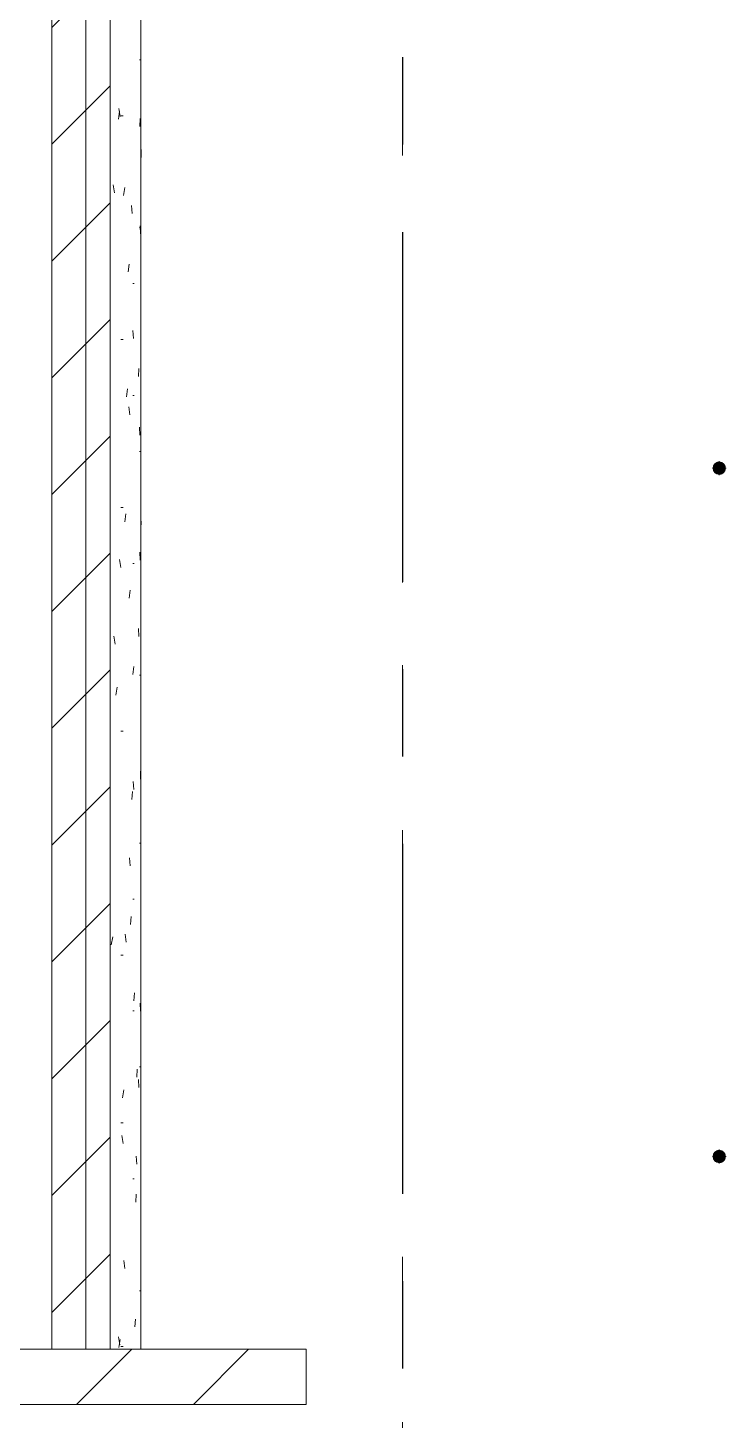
# Model space of a CAD drawing. Header units: millimetres. Extents: x -4000 to 187956, y -58990 to 162485.
# Drawn here: x 59140 to 61675, y 25743 to 30799 of the extents above; entities that cross this region are included whole.
import ezdxf

# ---------------------------------------------------------------- set-up
doc = ezdxf.new("R2010")
doc.units = ezdxf.units.MM
for name, pattern in [('Dash 1_16_', [317.5, 158.75, -158.75]), ('Grid Line', [2222.5, 1270, -317.5, 317.5, -317.5]), ('Grid Line 12_5mm', [2150, 1250, -300, 300, -300])]:
    doc.linetypes.add(name, pattern=pattern)
for name, color, linetype, lineweight in [('A-WALL', 113, 'Continuous', 13), ('A-WALL-PATT', 111, 'Continuous', 13), ('F-SPRN', 3, 'Continuous', 9), ('P-PIPE', 3, 'Continuous', 9), ('P-PIPE-CNTR', 3, 'Continuous', 9), ('S-GRID', 1, 'Continuous', 30)]:
    doc.layers.add(name, color=color, linetype=linetype, lineweight=lineweight)
pattern_1 = [(45, (0, 0), (-212.132, 212.132), [])]

# ---------------------------------------------------------------- blocks, each defined once
blk = doc.blocks.new('FP_929-FFS - TANG 1')
at = {"layer": 'A-WALL', "color": 50, "lineweight": 15}
blk.add_line((59549.9, 26000), (59549.9, 35250), dxfattribs=at)
at = {"layer": 'A-WALL-PATT', "color": 8, "lineweight": 9}
for p, q in [((59547.2, 30683.2), (59545, 30683.2)), ((59468.5, 30467.7), (59473, 30496.8)), ((59470.6, 30506.2), (59475, 30477.1)), ((59486.1, 30480), (59477.7, 30480)), ((59545.9, 30440.5), (59547, 30469.6)), ((59550.7, 30357.4), (59550.9, 30328.4)), ((59449.4, 30228.6), (59454.4, 30199.6)), ((59487.5, 30190.2), (59491.4, 30219.2)), ((59515.9, 30154.2), (59518.9, 30125.2)), ((59547.2, 30073.6), (59545, 30073.6)), ((59548, 30079.8), (59548.8, 30050.8)), ((59504, 29912.6), (59507.4, 29941.6)), ((59525.9, 29870.4), (59520.6, 29870.4)), ((59520.6, 29700.7), (59523.3, 29671.6)), ((59486.1, 29667.2), (59477.7, 29667.2)), ((59541.5, 29533.4), (59543, 29562.5)), ((59498.2, 29459), (59501.8, 29488.1)), ((59525.9, 29464), (59520.6, 29464)), ((59507, 29423.1), (59510.3, 29394.1)), ((59545, 29348.7), (59546.2, 29319.7)), ((59547.2, 29260.8), (59545, 29260.8)), ((59486.1, 29057.6), (59477.7, 29057.6)), ((59492.1, 29005.5), (59495.9, 29034.5)), ((59550.3, 28978.3), (59550.7, 29007.3)), ((59546.9, 28895.2), (59547.8, 28866.1)), ((59472.5, 28867.9), (59476.9, 28838.9)), ((59525.9, 28854.4), (59520.6, 28854.4)), ((59508, 28727.9), (59511.3, 28757)), ((59451.6, 28590.4), (59456.5, 28561.3)), ((59541, 28617.6), (59542.5, 28588.6)), ((59521.4, 28450.3), (59524.1, 28479.4)), ((59547.2, 28448), (59545, 28448)), ((59458.9, 28376), (59463.6, 28405)), ((59486.1, 28244.8), (59477.7, 28244.8)), ((59548.3, 28071.2), (59549, 28100.2)), ((59516.8, 27996.8), (59519.7, 28025.8)), ((59521.8, 28062.4), (59524.5, 28033.4)), ((59547.2, 27838.4), (59545, 27838.4)), ((59508.5, 27784.9), (59511.7, 27755.8)), ((59525.9, 27635.2), (59520.6, 27635.2)), ((59511.9, 27543.2), (59514.9, 27572.3)), ((59442.6, 27468.9), (59447.8, 27497.9)), ((59492.7, 27507.3), (59496.5, 27478.2)), ((59486.1, 27432), (59477.7, 27432)), ((59524.6, 27265.7), (59527.1, 27294.7)), ((59547.3, 27256.9), (59548.2, 27227.9)), ((59525.9, 27228.8), (59520.6, 27228.8)), ((59534.9, 26988.1), (59536.8, 27017.1)), ((59547.2, 27025.6), (59545, 27025.6)), ((59541.7, 26979.4), (59543.2, 26950.3)), ((59483.9, 26913.7), (59488, 26942.7)), ((59486.1, 26822.4), (59477.7, 26822.4)), ((59481.4, 26776.2), (59485.5, 26747.1)), ((59533.6, 26701.8), (59535.6, 26672.7)), ((59525.9, 26619.2), (59520.6, 26619.2)), ((59531.4, 26534.5), (59533.6, 26563.6)), ((59488, 26322.6), (59492, 26293.6)), ((59547.2, 26212.8), (59545, 26212.8)), ((59527.6, 26081), (59530, 26110)), ((59469.1, 26045), (59473.6, 26016)), ((59469.9, 26006.6), (59474.4, 26035.6)), ((59486.1, 26009.6), (59477.7, 26009.6))]:
    blk.add_line(p, q, dxfattribs=at)
blk = doc.blocks.new('Walls 1 - Walls 1-594429-FFS - TANG 1')
at = {"layer": 'A-WALL-PATT', "lineweight": 9}
h = blk.add_hatch(dxfattribs=at)
h.set_pattern_fill('FP_12', color=250, style=0, pattern_type=2)
h.set_pattern_definition(pattern_1)
h.paths.add_polyline_path([(59226.7, 26000), (59438.5, 26000), (59438.5, 35450), (59226.7, 35450), (59226.7, 26448.8)])
at = {"layer": 'A-WALL', "color": 50, "lineweight": 15}
for p, q in [((59226.7, 35450), (59226.7, 26000)), ((59438.5, 26000), (59438.5, 35450)), ((59549.9, 26000), (59549.9, 35250)), ((59226.7, 26000), (59438.5, 26000))]:
    blk.add_line(p, q, dxfattribs=at)
at = {"layer": 'A-WALL', "color": 35, "lineweight": 15}
for p, q in [((59349.9, 26000), (59349.9, 35250)), ((59438.5, 26000), (59549.9, 26000))]:
    blk.add_line(p, q, dxfattribs=at)
at = {"layer": 'A-WALL', "color": 53, "lineweight": 15}
for q in [(59226.7, 26000), (59549.9, 26000)]:
    blk.add_line((59349.9, 26000), q, dxfattribs=at)
at = {"layer": 'A-WALL', "color": 50, "lineweight": 15}
blk.add_blockref('FP_929-FFS - TANG 1', (0, 0), dxfattribs=at)
blk = doc.blocks.new('CMF2_NHAXUONG_A_rvt-1-FFS - TANG 1')
at = {"layer": 'A-WALL-PATT', "lineweight": 9}
h = blk.add_hatch(dxfattribs=at)
h.set_pattern_fill('FP_12', color=250, style=0, pattern_type=2)
h.set_pattern_definition(pattern_1)
h.paths.add_polyline_path([(54976.1, 25800), (60150, 25800), (60150, 26000), (51050, 26000), (51050, 25800), (52708.6, 25800)])
at = {"layer": 'A-WALL', "color": 53, "lineweight": 15}
for p, q in [((59349.8, 35250), (59349.8, 26000)), ((59549.8, 26000), (59549.8, 35250)), ((59139.8, 26000), (51859.8, 26000)), ((59349.8, 26000), (59226.7, 26000)), ((59349.8, 26000), (59549.8, 26000)), ((51859.8, 25800), (59139.8, 25800))]:
    blk.add_line(p, q, dxfattribs=at)
at = {"layer": 'A-WALL', "color": 35, "lineweight": 15}
for p, q in [((59349.8, 26000), (59349.8, 35250)), ((59549.8, 35250), (59549.8, 26000)), ((59226.7, 26000), (59139.8, 26000)), ((60150, 26000), (59549.9, 26000)), ((60150, 26000), (60150, 25800)), ((59139.8, 25800), (60150, 25800))]:
    blk.add_line(p, q, dxfattribs=at)
at = {"layer": 'A-WALL', "color": 50, "lineweight": 15}
for p, q in [((60150, 26000), (51050, 26000)), ((60150, 25800), (60150, 26000)), ((51050, 25800), (60150, 25800))]:
    blk.add_line(p, q, dxfattribs=at)
at = {"layer": 'A-WALL', "color": 71, "lineweight": 15}
blk.add_line((59549.8, 26000), (59349.8, 26000), dxfattribs=at)
blk.add_line((59549.8, 26000), (59349.8, 26000), dxfattribs=at)
at = {"layer": 'S-GRID', "linetype": 'Grid Line 12_5mm', "lineweight": 9}
blk.add_line((60500, 161185.2), (60500, -16487.4), dxfattribs=at)
at = {"layer": 'A-WALL', "color": 250, "lineweight": 9}
blk.add_blockref('Walls 1 - Walls 1-594429-FFS - TANG 1', (0, 0), dxfattribs=at)
blk = doc.blocks.new('Sprinkler_Up - DN20-V635-FFS - TANG 1')
at = {"layer": 'F-SPRN', "transparency": 33554534}
for points in [[(-13.5, 0), (-3.9, 0.7), (-1.7, 2.9), (-1.2, 3.5), (-0.6, 4), (0.6, 4), (1.2, 3.5), (1.7, 2.9), (4.6, 0), (22.2, 0), (18, 13.1), (6.9, 21.2), (-6.9, 21.2), (-18, 13.1), (-22.2, 0)], [(0, -21.2), (6.9, -21.2), (18, -13.1), (22.2, 0), (3.9, -0.7), (1.7, -2.9), (1.2, -3.5), (0.6, -4), (-0.6, -4), (-1.2, -3.5), (-1.7, -2.9), (-4.6, 0), (-22.2, 0), (-18, -13.1), (-6.9, -21.2)], [(0, -16.7), (4.3, -16.1), (11.8, -11.8), (16.1, -4.3), (16.1, 4.3), (11.8, 11.8), (8.3, 14.4), (0, 16.7), (-4.3, 16.1), (-11.8, 11.8), (-16.1, 4.3), (-16.1, -4.3), (-11.8, -11.8), (-8.3, -14.4)], [(0, -15.6), (7.8, -13.5), (13.5, -7.8), (15.1, -4), (15.1, 4), (13.5, 7.8), (7.8, 13.5), (0, 15.6), (-7.8, 13.5), (-11, 11), (-15.1, 4), (-15.1, -4), (-11, -11), (-7.8, -13.5)], [(-10.9, -5.5), (-10.9, 5.4), (-14.5, 5.4), (-14.5, -5.5)], [(-7.7, -5.5), (-7.7, 5.4), (-10.9, 5.4), (-10.9, -5.5)], [(0, -5.5), (0, 5.4), (-7.7, 5.4), (-7.7, -5.5)], [(0, 0), (5.7, 0), (2.9, 4.9), (-2.9, 4.9), (-5.7, 0)], [(-2.9, -4.9), (2.9, -4.9), (5.7, 0), (-5.7, 0)], [(0, 0), (4.6, 0), (0, 4.6), (-4.6, 0)], [(0, -4.6), (4.6, 0), (-4.6, 0)], [(0, -2.6), (1.3, 0), (-1.8, 0)], [(-1.3, 0), (1.8, 0), (0, 2.6)], [(7.7, -5.5), (7.7, 5.4), (0, 5.4), (0, -5.5)], [(10.9, -5.5), (10.9, 5.4), (7.7, 5.4), (7.7, -5.5)], [(14.5, -5.5), (14.5, 5.4), (10.9, 5.4), (10.9, -5.5)]]:
    blk.add_hatch(color=1, dxfattribs=at).paths.add_polyline_path(points)
at = {"layer": 'F-SPRN', "color": 1}
for p, q in [((-11.5, 5.4), (-14.5, 5.4)), ((-14.5, 5.4), (-11.3, 5.4)), ((-14.5, 5.4), (-14.5, 3.7)), ((-14.5, 3.3), (-14.5, 0)), ((-11.5, 5.4), (-11.5, 4)), ((-10.9, 1.9), (-10.9, 3.6)), ((-10.8, 5.4), (-8, 5.4)), ((-8.1, 5.4), (-10.8, 5.4)), ((-8.1, 5.4), (-8.1, 2.8)), ((-8.1, 2.5), (-8.1, 0.7)), ((-7.7, 4.8), (-7.7, 2.7)), ((-7.7, 4.8), (-7.7, 2.7)), ((-7.7, 2.1), (-7.7, 0.5)), ((-7.7, 2.1), (-7.7, 0.5)), ((-6.7, 5.4), (-4.7, 5.4)), ((-5.8, 3.8), (-5.8, 2.2)), ((-2.1, 0), (-2.1, 0)), ((-2.1, 0), (-2.1, -0.1)), ((-0.5, 2), (-0.6, 2)), ((-0.6, 2), (-0.6, 2)), ((0, 2.1), (-0.1, 2.1)), ((2.1, 0), (2.1, 0.1)), ((2.1, 0), (2.1, 0)), ((4.7, 5.4), (6.5, 5.4)), ((7.7, 5.4), (10.8, 5.4)), ((7.7, 5.2), (7.7, 2.7)), ((7.7, 5.2), (7.7, 2.7)), ((7.7, 2.3), (7.7, 0.5)), ((7.7, 2.3), (7.7, 0.5)), ((10.8, 5.4), (8.1, 5.4)), ((8.1, 5.4), (8.1, 2.8)), ((8.1, 2.5), (8.1, 0.4)), ((10.9, 5.4), (14.5, 5.4)), ((10.9, 3.6), (10.9, 0.2)), ((14.5, 5.4), (11.5, 5.4)), ((11.5, 5.4), (11.5, 4)), ((11.5, 3), (11.5, 0.2)), ((14.5, 5.4), (14.5, -5.5)), ((-14.5, -1.3), (-14.5, -3.7)), ((-11.1, -5.5), (-14.5, -5.5)), ((-14.5, -5.5), (-11.5, -5.5)), ((-10.9, -2.6), (-10.9, -1.3)), ((-10.8, -5.5), (-8.1, -5.5)), ((-7.8, -5.5), (-10.8, -5.5)), ((-8.1, -4.2), (-8.1, -5.5)), ((-7.7, -2.7), (-7.7, -4)), ((-7.7, -2.7), (-7.7, -4)), ((-7, -5.5), (-5.8, -5.5)), ((-4.8, -5.5), (-7, -5.5)), ((-5.8, -2.3), (-5.8, -3.8)), ((-2.1, -0.3), (-2, -0.4)), ((-2, -0.4), (-2, -0.5)), ((-2, -0.5), (-2, -0.6)), ((-2, -0.6), (-2, -0.7)), ((-2, -0.7), (-1.9, -0.7)), ((-1.9, -0.7), (-1.9, -0.8)), ((-1.9, -0.8), (-1.9, -0.9)), ((-1.9, -0.9), (-1.8, -1)), ((-1.8, -1), (-1.8, -1.1)), ((-1.8, -1), (-1.8, -1)), ((-1.8, -1.1), (-1.7, -1.2)), ((-1.7, -1.2), (-1.6, -1.3)), ((-1.7, -1.2), (-1.7, -1.2)), ((-1.6, -1.3), (-1.6, -1.4)), ((-1.6, -1.4), (-1.5, -1.4)), ((-1.5, -1.4), (-1.4, -1.5)), ((-1.4, -1.5), (-1.3, -1.6)), ((-1.4, -1.5), (-1.4, -1.5)), ((-1.3, -1.6), (-1.3, -1.7)), ((-1.3, -1.7), (-1.2, -1.7)), ((-1.2, -1.7), (-1.1, -1.7)), ((-1.1, -1.7), (-1.1, -1.8)), ((-1.1, -1.8), (-1, -1.8)), ((-1, -1.8), (-0.9, -1.9)), ((-0.9, -1.9), (-0.8, -1.9)), ((-0.8, -1.9), (-0.7, -2)), ((-0.8, -1.9), (-0.8, -1.9)), ((-0.7, -2), (-0.6, -2)), ((-0.6, -2), (-0.5, -2)), ((-0.5, -2), (-0.4, -2)), ((-0.4, -2), (-0.3, -2.1)), ((-0.4, -2), (-0.4, -2)), ((-0.3, -2.1), (-0.2, -2.1)), ((-0.2, -2.1), (-0.1, -2.1)), ((-0.1, -2.1), (0, -2.1)), ((0, -2.1), (0.1, -2.1)), ((0.1, -2.1), (0.2, -2.1)), ((0.1, -2.1), (0.1, -2.1)), ((0.2, -2.1), (0.3, -2.1)), ((0.3, -2.1), (0.4, -2)), ((0.4, -2), (0.5, -2)), ((0.5, -2), (0.6, -2)), ((0.6, -2), (0.7, -2)), ((0.6, -2), (0.6, -2)), ((0.7, -2), (0.8, -1.9)), ((0.8, -1.9), (0.9, -1.9)), ((0.9, -1.9), (1, -1.8)), ((0.9, -1.9), (0.9, -1.9)), ((1, -1.8), (1.1, -1.8)), ((1.1, -1.8), (1.2, -1.7)), ((1.2, -1.7), (1.3, -1.6)), ((1.2, -1.7), (1.2, -1.7)), ((1.3, -1.6), (1.4, -1.6)), ((1.4, -1.5), (1.5, -1.5)), ((1.4, -1.6), (1.4, -1.5)), ((1.5, -1.4), (1.6, -1.3)), ((1.5, -1.5), (1.5, -1.4)), ((1.6, -1.3), (1.7, -1.2)), ((1.6, -1.3), (1.6, -1.3)), ((1.7, -1.1), (1.8, -1.1)), ((1.7, -1.2), (1.7, -1.1)), ((1.8, -1), (1.9, -0.9)), ((1.8, -1.1), (1.8, -1)), ((1.9, -0.8), (2, -0.7)), ((1.9, -0.8), (1.9, -0.8)), ((1.9, -0.9), (1.9, -0.8)), ((2, -0.4), (2.1, -0.3)), ((2, -0.5), (2, -0.4)), ((2, -0.5), (2, -0.5)), ((2, -0.6), (2, -0.5)), ((2, -0.7), (2, -0.6)), ((2.1, -0.1), (2.1, 0)), ((2.1, -0.2), (2.1, -0.1)), ((2.1, -0.3), (2.1, -0.2)), ((7, -5.5), (4.8, -5.5)), ((5.8, -2.2), (5.8, -3.8)), ((5.8, -5.5), (7, -5.5)), ((7.7, -0.5), (7.7, -2.3)), ((7.7, -0.5), (7.7, -2.3)), ((7.7, -2.7), (7.7, -5.4)), ((7.7, -2.7), (7.7, -5.4)), ((10.8, -5.5), (7.7, -5.5)), ((8.1, -0.4), (8.1, -2.5)), ((8.1, -2.8), (8.1, -5.5)), ((8.1, -5.5), (10.8, -5.5)), ((10.9, -0.2), (10.9, -3.6)), ((14.5, -5.5), (10.9, -5.5)), ((11.5, -0.2), (11.5, -3)), ((11.5, -4), (11.5, -5.5)), ((11.5, -5.5), (14.5, -5.5))]:
    blk.add_line(p, q, dxfattribs=at)
at = {"layer": 'F-SPRN', "color": 1, "flags": 128}
for points in [[(-1.7, 1.2), (-1.7, 1.1), (-1.8, 1.1), (-1.8, 1), (-1.9, 0.9), (-1.9, 0.8), (-1.9, 0.8), (-2, 0.7), (-2, 0.6), (-2, 0.5), (-2, 0.5), (-2, 0.4), (-2.1, 0.3), (-2.1, 0.2), (-2.1, 0.1), (-2.1, 0)], [(-0.9, 1.9), (-1, 1.8), (-1.1, 1.8), (-1.2, 1.7), (-1.2, 1.7), (-1.3, 1.6), (-1.4, 1.6), (-1.4, 1.5), (-1.5, 1.5), (-1.5, 1.4), (-1.6, 1.3), (-1.6, 1.3), (-1.7, 1.2)], [(-0.6, 2), (-0.7, 2), (-0.8, 1.9), (-0.9, 1.9), (-0.9, 1.9)], [(-0.1, 2.1), (-0.1, 2.1), (-0.2, 2.1), (-0.3, 2.1), (-0.4, 2), (-0.5, 2)], [(1.9, 0.8), (1.9, 0.9), (1.8, 1), (1.8, 1), (1.8, 1.1), (1.7, 1.2), (1.7, 1.2), (1.6, 1.3), (1.6, 1.4), (1.5, 1.4), (1.4, 1.5), (1.4, 1.5), (1.3, 1.6), (1.3, 1.7), (1.2, 1.7), (1.1, 1.7), (1.1, 1.8), (1, 1.8), (0.9, 1.9), (0.8, 1.9), (0.8, 1.9), (0.7, 2), (0.6, 2), (0.5, 2), (0.4, 2), (0.4, 2), (0.3, 2.1), (0.2, 2.1), (0.1, 2.1), (0, 2.1)], [(2.1, 0.1), (2.1, 0.2), (2.1, 0.2), (2.1, 0.3), (2, 0.4), (2, 0.5), (2, 0.6), (2, 0.7), (1.9, 0.7), (1.9, 0.8)], [(-2.1, -0.1), (-2.1, -0.2), (-2.1, -0.2), (-2.1, -0.3)]]:
    blk.add_lwpolyline(points, dxfattribs=at)
at = {"layer": 'F-SPRN', "color": 1}
for radius, start, end in [(22.2, 360, 180), (21.9, 165.6773, 179.2615), (21.9, 144.7698, 164.8151), (21.9, 126.6942, 143.2701), (16.7, 167.6802, 180), (16.7, 167.6802, 180), (16.7, 155.3879, 164.9693), (16.7, 155.3879, 164.9693), (15.6, 166.4265, 180), (15.6, 166.4265, 180), (15.6, 150.9409, 165), (15.6, 159.6139, 165), (16.7, 136.7213, 149.931), (16.7, 136.7213, 149.931), (15.6, 150.9409, 156.3845), (15.6, 138.4214, 150), (15.6, 138.4214, 150), (21.9, 108.2621, 125.7507), (16.7, 121.4181, 130.5751), (16.7, 121.4181, 130.5751), (15.6, 120.5262, 133.2078), (15.6, 120.5262, 133.2078), (16.7, 106.5995, 120), (16.7, 106.5995, 120), (15.6, 114.4363, 119.9813), (15.6, 114.4363, 119.9813), (21.9, 99.348, 107.901), (4.63, 155.7832, 180), (4.63, 155.7832, 180), (16.7, 96.4143, 105), (16.7, 96.4143, 105), (4.63, 109.0192, 138.2703), (4.63, 109.0192, 138.2703), (21.9, 90.145, 98.8503), (15.6, 95.5762, 100.6843), (15.6, 95.5762, 100.6843), (2.56, 109.0192, 168.8278), (2.56, 109.0192, 168.8278), (2.04, 109.0192, 180), (16.7, 83.0684, 90), (16.7, 83.0684, 90), (4.63, 17.9592, 90), (4.63, 17.9592, 90), (3.81, 57.0577, 90), (2.56, 14.5599, 90), (2.56, 14.5599, 90), (2.04, 10.4703, 90), (21.9, 72.5583, 89.4624), (15.6, 75.573, 80.5892), (15.6, 75.573, 80.5892), (3.81, 16.1605, 43.8358), (15.6, 67.5614, 74.5481), (15.6, 67.5614, 74.5481), (16.7, 60, 75), (16.7, 60, 75), (15.6, 60.0187, 65.5637), (15.6, 60.0187, 65.5637), (21.9, 54.2493, 71.7379), (15.6, 46.7922, 60), (15.6, 46.7922, 60), (16.7, 49.4249, 58.5819), (16.7, 49.4249, 58.5819), (15.6, 30, 41.5786), (15.6, 30, 41.5786), (16.7, 30, 43.2787), (16.7, 30, 43.2787), (21.9, 36.7299, 53.3058), (15.6, 23.6155, 29.5646), (15.6, 15, 29.5646), (15.6, 15, 20.3861), (16.7, 15, 24.6121), (16.7, 15, 24.6121), (15.6, 360, 13.6618), (15.6, 0, 13.6618), (16.7, 360, 12.3198), (16.7, 0, 12.3198), (21.9, 15.1849, 35.2302), (21.9, 0.7385, 14.3227), (22.2, 180, 360), (21.9, 180.7385, 194.3227), (21.9, 195.1849, 215.2302), (21.9, 216.7299, 233.3058), (16.7, 180, 192.3198), (16.7, 180, 192.3198), (16.7, 195.0307, 204.6121), (16.7, 195.0307, 204.6121), (15.6, 181.9082, 193.6618), (15.6, 181.9082, 193.6618), (15.6, 197.3339, 209.5646), (15.6, 197.3339, 209.5646), (16.7, 210.069, 223.2787), (16.7, 210.069, 223.2787), (15.6, 212.5472, 221.5786), (15.6, 212.5472, 221.5786), (21.9, 234.2493, 251.7379), (16.7, 229.4249, 238.5819), (16.7, 229.4249, 238.5819), (15.6, 233.795, 240), (15.6, 233.795, 240), (16.7, 240, 255), (16.7, 240, 255), (15.6, 240.0187, 254.5481), (15.6, 240.0187, 254.5481), (21.9, 252.5583, 269.4624), (4.63, 197.9592, 0), (4.63, 197.9592, 360), (15.6, 255, 267.64), (15.6, 255, 267.64), (3.81, 196.1605, 360), (2.56, 191.1677, 270), (2.56, 191.1677, 270), (2.04, 190.4703, 270), (16.7, 263.0684, 270), (16.7, 263.0684, 270), (2.04, 270, 0), (2.56, 270, 0), (2.56, 270, 360), (21.9, 270.145, 278.8503), (15.6, 275.5762, 280.6843), (15.6, 275.5762, 280.6843), (16.7, 276.4143, 285), (16.7, 276.4143, 285), (21.9, 279.348, 287.901), (16.7, 286.5995, 300), (16.7, 286.5995, 300), (15.6, 294.4363, 299.9813), (15.6, 294.4363, 299.9813), (21.9, 288.2621, 305.7507), (15.6, 300, 313.2078), (15.6, 300, 313.2078), (16.7, 301.4181, 310.5751), (16.7, 301.4181, 310.5751), (15.6, 318.4214, 330), (15.6, 318.4214, 330), (16.7, 316.7213, 330), (16.7, 316.7213, 330), (21.9, 306.6942, 323.2701), (15.6, 330.4354, 345), (15.6, 330.4354, 336.3845), (15.6, 339.6139, 345), (15.6, 346.3382, 360), (15.6, 346.3382, 360), (16.7, 335.3879, 345), (16.7, 335.3879, 345), (16.7, 347.6802, 360), (16.7, 347.6802, 360), (21.9, 324.7698, 344.8151), (21.9, 345.6773, 359.2615)]:
    blk.add_arc((0, 0), radius, start, end, dxfattribs=at)
blk = doc.blocks.new('Sprinkler_Up - DN20-V636-FFS - TANG 1')
at = {"layer": 'F-SPRN', "transparency": 33554534}
for points in [[(-13.5, 0), (-3.9, 0.7), (-1.7, 2.9), (-1.2, 3.5), (-0.6, 4), (0.6, 4), (1.2, 3.5), (1.7, 2.9), (4.6, 0), (22.2, 0), (18, 13.1), (6.9, 21.2), (-6.9, 21.2), (-18, 13.1), (-22.2, 0)], [(0, -21.2), (6.9, -21.2), (18, -13.1), (22.2, 0), (3.9, -0.7), (1.7, -2.9), (1.2, -3.5), (0.6, -4), (-0.6, -4), (-1.2, -3.5), (-1.7, -2.9), (-4.6, 0), (-22.2, 0), (-18, -13.1), (-6.9, -21.2)], [(0, -16.7), (4.3, -16.1), (11.8, -11.8), (16.1, -4.3), (16.1, 4.3), (11.8, 11.8), (8.3, 14.4), (0, 16.7), (-4.3, 16.1), (-11.8, 11.8), (-16.1, 4.3), (-16.1, -4.3), (-11.8, -11.8), (-8.3, -14.4)], [(0, -15.6), (7.8, -13.5), (13.5, -7.8), (15.1, -4), (15.1, 4), (13.5, 7.8), (7.8, 13.5), (0, 15.6), (-7.8, 13.5), (-11, 11), (-15.1, 4), (-15.1, -4), (-11, -11), (-7.8, -13.5)], [(-10.9, -5.5), (-10.9, 5.4), (-14.5, 5.4), (-14.5, -5.5)], [(-7.7, -5.5), (-7.7, 5.4), (-10.9, 5.4), (-10.9, -5.5)], [(0, -5.5), (0, 5.4), (-7.7, 5.4), (-7.7, -5.5)], [(0, 0), (5.7, 0), (2.9, 4.9), (-2.9, 4.9), (-5.7, 0)], [(-2.9, -4.9), (2.9, -4.9), (5.7, 0), (-5.7, 0)], [(0, 0), (4.6, 0), (0, 4.6), (-4.6, 0)], [(0, -4.6), (4.6, 0), (-4.6, 0)], [(0, -2.6), (1.3, 0), (-1.8, 0)], [(-1.3, 0), (1.8, 0), (0, 2.6)], [(7.7, -5.5), (7.7, 5.4), (0, 5.4), (0, -5.5)], [(10.9, -5.5), (10.9, 5.4), (7.7, 5.4), (7.7, -5.5)], [(14.5, -5.5), (14.5, 5.4), (10.9, 5.4), (10.9, -5.5)]]:
    blk.add_hatch(color=1, dxfattribs=at).paths.add_polyline_path(points)
at = {"layer": 'F-SPRN', "color": 1}
for p, q in [((-11.5, 5.4), (-14.5, 5.4)), ((-14.5, 5.4), (-11.3, 5.4)), ((-14.5, 5.4), (-14.5, 3.7)), ((-14.5, 3.3), (-14.5, 0)), ((-11.5, 5.4), (-11.5, 4)), ((-10.9, 1.9), (-10.9, 3.6)), ((-10.8, 5.4), (-8, 5.4)), ((-8.1, 5.4), (-10.8, 5.4)), ((-8.1, 5.4), (-8.1, 2.8)), ((-8.1, 2.5), (-8.1, 0.7)), ((-7.7, 4.8), (-7.7, 2.7)), ((-7.7, 4.8), (-7.7, 2.7)), ((-7.7, 2.1), (-7.7, 0.5)), ((-7.7, 2.1), (-7.7, 0.5)), ((-6.7, 5.4), (-4.7, 5.4)), ((-5.8, 3.8), (-5.8, 2.2)), ((-2.1, 0), (-2.1, 0)), ((-2.1, 0), (-2.1, -0.1)), ((-0.5, 2), (-0.6, 2)), ((-0.6, 2), (-0.6, 2)), ((0, 2.1), (-0.1, 2.1)), ((2.1, 0), (2.1, 0.1)), ((2.1, 0), (2.1, 0)), ((4.7, 5.4), (6.5, 5.4)), ((7.7, 5.4), (10.8, 5.4)), ((7.7, 5.2), (7.7, 2.7)), ((7.7, 5.2), (7.7, 2.7)), ((7.7, 2.3), (7.7, 0.5)), ((7.7, 2.3), (7.7, 0.5)), ((10.8, 5.4), (8.1, 5.4)), ((8.1, 5.4), (8.1, 2.8)), ((8.1, 2.5), (8.1, 0.4)), ((10.9, 5.4), (14.5, 5.4)), ((10.9, 3.6), (10.9, 0.2)), ((14.5, 5.4), (11.5, 5.4)), ((11.5, 5.4), (11.5, 4)), ((11.5, 3), (11.5, 0.2)), ((14.5, 5.4), (14.5, -5.5)), ((-14.5, -1.3), (-14.5, -3.7)), ((-11.1, -5.5), (-14.5, -5.5)), ((-14.5, -5.5), (-11.5, -5.5)), ((-10.9, -2.6), (-10.9, -1.3)), ((-10.8, -5.5), (-8.1, -5.5)), ((-7.8, -5.5), (-10.8, -5.5)), ((-8.1, -4.2), (-8.1, -5.5)), ((-7.7, -2.7), (-7.7, -4)), ((-7.7, -2.7), (-7.7, -4)), ((-7, -5.5), (-5.8, -5.5)), ((-4.8, -5.5), (-7, -5.5)), ((-5.8, -2.3), (-5.8, -3.8)), ((-2.1, -0.3), (-2, -0.4)), ((-2, -0.4), (-2, -0.5)), ((-2, -0.5), (-2, -0.6)), ((-2, -0.6), (-2, -0.7)), ((-2, -0.7), (-1.9, -0.7)), ((-1.9, -0.7), (-1.9, -0.8)), ((-1.9, -0.8), (-1.9, -0.9)), ((-1.9, -0.9), (-1.8, -1)), ((-1.8, -1), (-1.8, -1.1)), ((-1.8, -1), (-1.8, -1)), ((-1.8, -1.1), (-1.7, -1.2)), ((-1.7, -1.2), (-1.6, -1.3)), ((-1.7, -1.2), (-1.7, -1.2)), ((-1.6, -1.3), (-1.6, -1.4)), ((-1.6, -1.4), (-1.5, -1.4)), ((-1.5, -1.4), (-1.4, -1.5)), ((-1.4, -1.5), (-1.3, -1.6)), ((-1.4, -1.5), (-1.4, -1.5)), ((-1.3, -1.6), (-1.3, -1.7)), ((-1.3, -1.7), (-1.2, -1.7)), ((-1.2, -1.7), (-1.1, -1.7)), ((-1.1, -1.7), (-1.1, -1.8)), ((-1.1, -1.8), (-1, -1.8)), ((-1, -1.8), (-0.9, -1.9)), ((-0.9, -1.9), (-0.8, -1.9)), ((-0.8, -1.9), (-0.7, -2)), ((-0.8, -1.9), (-0.8, -1.9)), ((-0.7, -2), (-0.6, -2)), ((-0.6, -2), (-0.5, -2)), ((-0.5, -2), (-0.4, -2)), ((-0.4, -2), (-0.3, -2.1)), ((-0.4, -2), (-0.4, -2)), ((-0.3, -2.1), (-0.2, -2.1)), ((-0.2, -2.1), (-0.1, -2.1)), ((-0.1, -2.1), (0, -2.1)), ((0, -2.1), (0.1, -2.1)), ((0.1, -2.1), (0.2, -2.1)), ((0.1, -2.1), (0.1, -2.1)), ((0.2, -2.1), (0.3, -2.1)), ((0.3, -2.1), (0.4, -2)), ((0.4, -2), (0.5, -2)), ((0.5, -2), (0.6, -2)), ((0.6, -2), (0.7, -2)), ((0.6, -2), (0.6, -2)), ((0.7, -2), (0.8, -1.9)), ((0.8, -1.9), (0.9, -1.9)), ((0.9, -1.9), (1, -1.8)), ((0.9, -1.9), (0.9, -1.9)), ((1, -1.8), (1.1, -1.8)), ((1.1, -1.8), (1.2, -1.7)), ((1.2, -1.7), (1.3, -1.6)), ((1.2, -1.7), (1.2, -1.7)), ((1.3, -1.6), (1.4, -1.6)), ((1.4, -1.5), (1.5, -1.5)), ((1.4, -1.6), (1.4, -1.5)), ((1.5, -1.4), (1.6, -1.3)), ((1.5, -1.5), (1.5, -1.4)), ((1.6, -1.3), (1.7, -1.2)), ((1.6, -1.3), (1.6, -1.3)), ((1.7, -1.1), (1.8, -1.1)), ((1.7, -1.2), (1.7, -1.1)), ((1.8, -1), (1.9, -0.9)), ((1.8, -1.1), (1.8, -1)), ((1.9, -0.8), (2, -0.7)), ((1.9, -0.8), (1.9, -0.8)), ((1.9, -0.9), (1.9, -0.8)), ((2, -0.4), (2.1, -0.3)), ((2, -0.5), (2, -0.4)), ((2, -0.5), (2, -0.5)), ((2, -0.6), (2, -0.5)), ((2, -0.7), (2, -0.6)), ((2.1, -0.1), (2.1, 0)), ((2.1, -0.2), (2.1, -0.1)), ((2.1, -0.3), (2.1, -0.2)), ((7, -5.5), (4.8, -5.5)), ((5.8, -2.2), (5.8, -3.8)), ((5.8, -5.5), (7, -5.5)), ((7.7, -0.5), (7.7, -2.3)), ((7.7, -0.5), (7.7, -2.3)), ((7.7, -2.7), (7.7, -5.4)), ((7.7, -2.7), (7.7, -5.4)), ((10.8, -5.5), (7.7, -5.5)), ((8.1, -0.4), (8.1, -2.5)), ((8.1, -2.8), (8.1, -5.5)), ((8.1, -5.5), (10.8, -5.5)), ((10.9, -0.2), (10.9, -3.6)), ((14.5, -5.5), (10.9, -5.5)), ((11.5, -0.2), (11.5, -3)), ((11.5, -4), (11.5, -5.5)), ((11.5, -5.5), (14.5, -5.5))]:
    blk.add_line(p, q, dxfattribs=at)
at = {"layer": 'F-SPRN', "color": 1, "flags": 128}
for points in [[(-2, 0.6), (-2, 0.5), (-2, 0.5), (-2, 0.4), (-2.1, 0.3), (-2.1, 0.2), (-2.1, 0.1), (-2.1, 0)], [(-0.6, 2), (-0.7, 2), (-0.8, 1.9), (-0.9, 1.9), (-0.9, 1.9), (-1, 1.8), (-1.1, 1.8), (-1.2, 1.7), (-1.2, 1.7), (-1.3, 1.6), (-1.4, 1.6), (-1.4, 1.5), (-1.5, 1.5), (-1.5, 1.4), (-1.6, 1.3), (-1.6, 1.3), (-1.7, 1.2), (-1.7, 1.1), (-1.8, 1.1), (-1.8, 1), (-1.9, 0.9), (-1.9, 0.8), (-1.9, 0.8), (-2, 0.7), (-2, 0.6)], [(-0.1, 2.1), (-0.1, 2.1), (-0.2, 2.1), (-0.3, 2.1), (-0.4, 2), (-0.5, 2)], [(2.1, 0.1), (2.1, 0.2), (2.1, 0.2), (2.1, 0.3), (2, 0.4), (2, 0.5), (2, 0.6), (2, 0.7), (1.9, 0.7), (1.9, 0.8), (1.9, 0.9), (1.8, 1), (1.8, 1), (1.8, 1.1), (1.7, 1.2), (1.7, 1.2), (1.6, 1.3), (1.6, 1.4), (1.5, 1.4), (1.4, 1.5), (1.4, 1.5), (1.3, 1.6), (1.3, 1.7), (1.2, 1.7), (1.1, 1.7), (1.1, 1.8), (1, 1.8), (0.9, 1.9), (0.8, 1.9), (0.8, 1.9), (0.7, 2), (0.6, 2), (0.5, 2), (0.4, 2), (0.4, 2), (0.3, 2.1), (0.2, 2.1), (0.1, 2.1), (0, 2.1)], [(-2.1, -0.1), (-2.1, -0.2), (-2.1, -0.2), (-2.1, -0.3)]]:
    blk.add_lwpolyline(points, dxfattribs=at)
at = {"layer": 'F-SPRN', "color": 1}
for radius, start, end in [(22.2, 360, 180), (21.9, 165.6773, 179.2615), (21.9, 144.7698, 164.8151), (21.9, 126.6942, 143.2701), (16.7, 167.6802, 180), (16.7, 167.6802, 180), (16.7, 155.3879, 164.9693), (16.7, 155.3879, 164.9693), (15.6, 166.4265, 180), (15.6, 166.4265, 180), (15.6, 150.9409, 165), (15.6, 159.6139, 165), (16.7, 136.7213, 149.931), (16.7, 136.7213, 149.931), (15.6, 150.9409, 156.3845), (15.6, 138.4214, 150), (15.6, 138.4214, 150), (21.9, 108.2621, 125.7507), (16.7, 121.4181, 130.5751), (16.7, 121.4181, 130.5751), (15.6, 120.5262, 133.2078), (15.6, 120.5262, 133.2078), (16.7, 106.5995, 120), (16.7, 106.5995, 120), (15.6, 114.4363, 119.9813), (15.6, 114.4363, 119.9813), (21.9, 99.348, 107.901), (4.63, 155.7832, 180), (4.63, 155.7832, 180), (16.7, 96.4143, 105), (16.7, 96.4143, 105), (4.63, 109.0192, 138.2703), (4.63, 109.0192, 138.2703), (21.9, 90.145, 98.8503), (15.6, 95.5762, 100.6843), (15.6, 95.5762, 100.6843), (2.56, 109.0192, 168.8278), (2.56, 109.0192, 168.8278), (2.04, 109.0192, 180), (16.7, 83.0684, 90), (16.7, 83.0684, 90), (4.63, 17.9592, 90), (4.63, 17.9592, 90), (3.81, 57.0577, 90), (2.56, 14.5599, 90), (2.56, 14.5599, 90), (2.04, 10.4703, 90), (21.9, 72.5583, 89.4624), (15.6, 75.573, 80.5892), (15.6, 75.573, 80.5892), (3.81, 16.1605, 43.8358), (15.6, 67.5614, 74.5481), (15.6, 67.5614, 74.5481), (16.7, 60, 75), (16.7, 60, 75), (15.6, 60.0187, 65.5637), (15.6, 60.0187, 65.5637), (21.9, 54.2493, 71.7379), (15.6, 46.7922, 60), (15.6, 46.7922, 60), (16.7, 49.4249, 58.5819), (16.7, 49.4249, 58.5819), (15.6, 30, 41.5786), (15.6, 30, 41.5786), (16.7, 30, 43.2787), (16.7, 30, 43.2787), (21.9, 36.7299, 53.3058), (15.6, 23.6155, 29.5646), (15.6, 15, 29.5646), (15.6, 15, 20.3861), (16.7, 15, 24.6121), (16.7, 15, 24.6121), (15.6, 360, 13.6618), (15.6, 0, 13.6618), (16.7, 360, 12.3198), (16.7, 0, 12.3198), (21.9, 15.1849, 35.2302), (21.9, 0.7385, 14.3227), (22.2, 180, 360), (21.9, 180.7385, 194.3227), (21.9, 195.1849, 215.2302), (21.9, 216.7299, 233.3058), (16.7, 180, 192.3198), (16.7, 180, 192.3198), (16.7, 195.0307, 204.6121), (16.7, 195.0307, 204.6121), (15.6, 181.9082, 193.6618), (15.6, 181.9082, 193.6618), (15.6, 197.3339, 209.5646), (15.6, 197.3339, 209.5646), (16.7, 210.069, 223.2787), (16.7, 210.069, 223.2787), (15.6, 212.5472, 221.5786), (15.6, 212.5472, 221.5786), (21.9, 234.2493, 251.7379), (16.7, 229.4249, 238.5819), (16.7, 229.4249, 238.5819), (15.6, 233.795, 240), (15.6, 233.795, 240), (16.7, 240, 255), (16.7, 240, 255), (15.6, 240.0187, 254.5481), (15.6, 240.0187, 254.5481), (21.9, 252.5583, 269.4624), (4.63, 197.9592, 0), (4.63, 197.9592, 360), (15.6, 255, 267.64), (15.6, 255, 267.64), (3.81, 196.1605, 360), (2.56, 191.1677, 270), (2.56, 191.1677, 270), (2.04, 190.4703, 270), (16.7, 263.0684, 270), (16.7, 263.0684, 270), (2.04, 270, 0), (2.56, 270, 0), (2.56, 270, 360), (21.9, 270.145, 278.8503), (15.6, 275.5762, 280.6843), (15.6, 275.5762, 280.6843), (16.7, 276.4143, 285), (16.7, 276.4143, 285), (21.9, 279.348, 287.901), (16.7, 286.5995, 300), (16.7, 286.5995, 300), (15.6, 294.4363, 299.9813), (15.6, 294.4363, 299.9813), (21.9, 288.2621, 305.7507), (15.6, 300, 313.2078), (15.6, 300, 313.2078), (16.7, 301.4181, 310.5751), (16.7, 301.4181, 310.5751), (15.6, 318.4214, 330), (15.6, 318.4214, 330), (16.7, 316.7213, 330), (16.7, 316.7213, 330), (21.9, 306.6942, 323.2701), (15.6, 330.4354, 345), (15.6, 330.4354, 336.3845), (15.6, 339.6139, 345), (15.6, 346.3382, 360), (15.6, 346.3382, 360), (16.7, 335.3879, 345), (16.7, 335.3879, 345), (16.7, 347.6802, 360), (16.7, 347.6802, 360), (21.9, 324.7698, 344.8151), (21.9, 345.6773, 359.2615)]:
    blk.add_arc((0, 0), radius, start, end, dxfattribs=at)
blk = doc.blocks.new('Steel_Transition_Threaded_HoaPhat - Standard-V953-FFS - TANG 1')
at = {"layer": 'P-PIPE', "lineweight": 13, "transparency": 33554534}
h = blk.add_hatch(color=1, dxfattribs=at)
h.paths.add_polyline_path([(49550, 126427.6), (49555.8, 126428.4), (49561.3, 126430.6), (49565.9, 126434.2), (49569.5, 126438.8), (49571.7, 126444.3), (49572.5, 126450.1), (49571.7, 126455.9), (49569.5, 126461.3), (49565.9, 126466), (49561.3, 126469.6), (49555.8, 126471.8), (49550, 126472.6), (49544.2, 126471.8), (49538.8, 126469.6), (49534.1, 126466), (49530.5, 126461.3), (49528.3, 126455.9), (49527.5, 126450.1), (49528.3, 126444.3), (49530.5, 126438.8), (49534.1, 126434.2), (49538.8, 126430.6), (49544.2, 126428.4)])
h.paths.add_polyline_path([(49550, 126430), (49544.8, 126430.7), (49540, 126432.7), (49535.8, 126435.9), (49532.6, 126440), (49530.6, 126444.9), (49529.9, 126450.1), (49530.6, 126455.3), (49532.6, 126460.1), (49535.8, 126464.3), (49540, 126467.5), (49544.8, 126469.5), (49550, 126470.2), (49555.2, 126469.5), (49560.1, 126467.5), (49564.2, 126464.3), (49567.4, 126460.1), (49569.4, 126455.3), (49570.1, 126450.1), (49569.4, 126444.9), (49567.4, 126440), (49564.2, 126435.9), (49560.1, 126432.7), (49555.2, 126430.7)])
for points in [[(49529.9, 126450.1), (49533.6, 126450.1), (49535.8, 126458.3), (49541.8, 126464.3), (49550, 126466.5), (49558.2, 126464.3), (49564.2, 126458.3), (49566.4, 126450.1), (49570.1, 126450.1), (49569.4, 126455.3), (49567.4, 126460.1), (49564.2, 126464.3), (49560.1, 126467.5), (49555.2, 126469.5), (49550, 126470.2), (49544.8, 126469.5), (49540, 126467.5), (49535.8, 126464.3), (49532.6, 126460.1), (49530.6, 126455.3)], [(49550, 126431.6), (49554.8, 126432.2), (49559.3, 126434.1), (49563.1, 126437), (49566, 126440.8), (49567.9, 126445.3), (49568.5, 126450.1), (49567.9, 126454.9), (49566, 126459.3), (49563.1, 126463.2), (49559.3, 126466.1), (49554.8, 126468), (49550, 126468.6), (49545.2, 126468), (49540.8, 126466.1), (49536.9, 126463.2), (49534, 126459.3), (49532.1, 126454.9), (49531.5, 126450.1), (49532.1, 126445.3), (49534, 126440.8), (49536.9, 126437), (49540.8, 126434.1), (49545.2, 126432.2)], [(49550, 126430), (49555.2, 126430.7), (49560.1, 126432.7), (49564.2, 126435.9), (49567.4, 126440), (49569.4, 126444.9), (49570.1, 126450.1), (49566.4, 126450.1), (49564.2, 126441.9), (49558.2, 126435.9), (49550, 126433.7), (49541.8, 126435.9), (49535.8, 126441.9), (49533.6, 126450.1), (49529.9, 126450.1), (49530.6, 126444.9), (49532.6, 126440), (49535.8, 126435.9), (49540, 126432.7), (49544.8, 126430.7)]]:
    blk.add_hatch(color=1, dxfattribs=at).paths.add_polyline_path(points)
at = {"layer": 'P-PIPE', "color": 20, "lineweight": 13}
for radius, start, end in [(22.5, 0, 180), (22.5, 0, 180), (20.1, 109.6859, 125.0043), (18.5, 106.819, 120), (18.5, 106.819, 120), (20.1, 100.9975, 105), (18.5, 91.4353, 103.2046), (18.5, 91.4353, 103.2046), (20.1, 90.5246, 98.5089), (18.5, 78.0986, 90), (18.5, 78.0986, 90), (20.1, 75.0607, 87.9279), (18.5, 60, 75), (18.5, 60, 75), (20.1, 54.9957, 75), (22.5, 180, 0), (22.5, 180, 0), (20.1, 166.0499, 180), (20.1, 180, 193.9501), (20.1, 150, 162.7449), (20.1, 197.2551, 210), (18.5, 166.5939, 180), (18.5, 166.5939, 180), (18.5, 180, 193.4061), (18.5, 180, 193.4061), (18.5, 157.6232, 165), (18.5, 157.6232, 165), (18.5, 195, 202.3768), (18.5, 195, 202.3768), (20.1, 128.8856, 148.1553), (20.1, 211.8447, 231.1144), (16.4, 180.8106, 191.4533), (16.4, 168.5467, 175.1607), (18.5, 136.4297, 150), (18.5, 136.4297, 150), (18.5, 210, 223.5703), (18.5, 210, 223.5703), (16.4, 158.0319, 163.506), (16.4, 141.9681, 150), (16.4, 210.6635, 218.0319), (18.5, 123.4976, 133.2041), (18.5, 123.4976, 133.2041), (18.5, 226.7959, 236.5024), (18.5, 226.7959, 236.5024), (20.1, 234.9957, 255), (16.4, 230.4733, 236.6389), (16.4, 121.0738, 126.4537), (18.5, 240, 255), (18.5, 240, 255), (16.4, 113.4045, 120), (16.4, 240, 246.5955), (16.4, 246.9681, 255), (16.4, 107.4657, 111.9681), (20.1, 255.0607, 267.9279), (16.4, 96.2132, 104.6042), (18.5, 258.0986, 270), (18.5, 258.0986, 270), (16.4, 264.1652, 268.506), (20.1, 270.5246, 278.5089), (18.5, 271.4353, 283.2046), (18.5, 271.4353, 283.2046), (16.4, 276.4537, 283.9063), (20.1, 280.9975, 285), (16.4, 66.9681, 75), (16.4, 287.4657, 291.9681), (18.5, 286.819, 300), (18.5, 286.819, 300), (16.4, 293.4045, 300), (20.1, 289.6859, 305.0043), (18.5, 46.7959, 56.5024), (18.5, 46.7959, 56.5024), (18.5, 303.4976, 313.2041), (18.5, 303.4976, 313.2041), (20.1, 31.8447, 51.1144), (20.1, 308.8856, 328.1553), (16.4, 30, 38.0319), (18.5, 30, 43.5703), (18.5, 30, 43.5703), (18.5, 316.4297, 330), (18.5, 316.4297, 330), (16.4, 338.0319, 342.8691), (16.4, 0, 8.0319), (16.4, 351.9681, 0), (18.5, 15, 22.3768), (18.5, 15, 22.3768), (18.5, 337.6232, 345), (18.5, 337.6232, 345), (20.1, 17.2551, 30), (20.1, 330, 342.7449), (18.5, 0, 13.4061), (18.5, 0, 13.4061), (18.5, 346.5939, 0), (18.5, 346.5939, 0), (20.1, 0, 13.9501), (20.1, 346.0499, 0)]:
    blk.add_arc((49550, 126450.1), radius, start, end, dxfattribs=at)

msp = doc.modelspace()

# ---------------------------------------------------------------- block references
at = {"lineweight": 5}
msp.add_blockref('CMF2_NHAXUONG_A_rvt-1-FFS - TANG 1', (0, 0), dxfattribs=at)

# ---------------------------------------------------------------- next in the draw order: hatches: boundary and pattern name
at = {"layer": 'P-PIPE', "transparency": 33554534}
for points in [[(61641.7, 29185.6), (61642.8, 29187.6), (61641.7, 29191.7), (61642.8, 29195.9), (61645.8, 29199), (61657.2, 29204.3), (61658.4, 29208.4), (61657.2, 29212.6), (61655.9, 29214.3), (61650, 29216.8), (61641.7, 29214.6), (61635.5, 29208.4), (61633.3, 29200.1), (61635.5, 29191.7), (61638.2, 29188.3)], [(61650, 29183.4), (61658.4, 29185.6), (61661.8, 29188.3), (61666.1, 29195.8), (61666.1, 29204.4), (61661.8, 29211.9), (61658.4, 29214.6), (61650, 29216.8), (61645.7, 29216.2), (61638.2, 29211.9), (61633.9, 29204.4), (61633.9, 29195.8), (61638.2, 29188.3), (61641.7, 29185.6)], [(61641.7, 26685.6), (61642.8, 26687.6), (61641.7, 26691.7), (61642.8, 26695.9), (61645.8, 26699), (61657.2, 26704.3), (61658.4, 26708.4), (61657.2, 26712.6), (61655.9, 26714.3), (61650, 26716.8), (61641.7, 26714.6), (61635.5, 26708.4), (61633.3, 26700.1), (61635.5, 26691.7), (61638.2, 26688.3)], [(61650, 26683.4), (61658.4, 26685.6), (61661.8, 26688.3), (61666.1, 26695.8), (61666.1, 26704.4), (61661.8, 26711.9), (61658.4, 26714.6), (61650, 26716.8), (61645.7, 26716.2), (61638.2, 26711.9), (61633.9, 26704.4), (61633.9, 26695.8), (61638.2, 26688.3), (61641.7, 26685.6)]]:
    msp.add_hatch(color=1, dxfattribs=at).paths.add_polyline_path(points)

# ---------------------------------------------------------------- next in the draw order: linework, layer by layer
at = {"layer": 'P-PIPE', "color": 1}
for centre, radius, start, end in [((61650, 29200.1), 16.7, 170.1108, 177.203), ((61650, 29200.1), 16.7, 182.797, 189.8892), ((61650, 29200.1), 16.7, 190.2154, 195.2487), ((61650, 29200.1), 16.7, 157.579, 164.2722), ((61650, 29200.1), 16.7, 140.6908, 147.6969), ((61650, 29200.1), 16.7, 231.8726, 237.203), ((61650, 29191.7), 8.35, 172.0327, 181.5407), ((61650, 29191.7), 8.35, 199.9004, 209.0413), ((61650, 29191.7), 8.35, 131.0366, 150), ((61650, 29200.1), 16.7, 246.8976, 251.0986), ((61650, 29191.7), 8.35, 226.6998, 240.5692), ((61650, 29191.7), 8.35, 115.6806, 125.5287), ((61650, 29200.1), 16.7, 254.7154, 259.6727), ((61650, 29191.7), 8.35, 100.6842, 114.0387), ((61650, 29191.7), 8.35, 249.0027, 259.2369), ((61650, 29191.7), 8.35, 90, 100.6842), ((61650, 29200.1), 16.7, 266.0042, 273.5288), ((61650, 29208.4), 8.35, 270, 280.6842), ((61650, 29208.4), 8.35, 69.0027, 79.2369), ((61650, 29208.4), 8.35, 46.6998, 60.5692), ((61650, 29200.1), 16.7, 284.6882, 289.3082), ((61650, 29208.4), 8.35, 316.3183, 330), ((61650, 29208.4), 8.35, 20.1285, 29.0413), ((61650, 29208.4), 8.35, 8.0385, 17.9918), ((61650, 29200.1), 16.7, 46.0317, 51.8726), ((61650, 29200.1), 16.7, 308.1274, 313.9683), ((61650, 29200.1), 16.7, 32.3031, 45.2846), ((61650, 29200.1), 16.7, 314.7154, 320.6908), ((61650, 29200.1), 16.7, 25.0364, 31.0974), ((61650, 29200.1), 16.7, 328.9026, 336.686), ((61650, 29200.1), 16.7, 16.9375, 22.421), ((61650, 29200.1), 16.7, 4.3093, 9.8892), ((61650, 29200.1), 16.7, 350.1108, 355.6907), ((61650, 26700.1), 16.7, 170.1108, 177.203), ((61650, 26700.1), 16.7, 182.797, 189.8892), ((61650, 26700.1), 16.7, 157.579, 164.2722), ((61650, 26700.1), 16.7, 140.6908, 147.6969), ((61650, 26691.7), 8.35, 115.6806, 125.5287), ((61650, 26691.7), 8.35, 100.6842, 114.0387), ((61650, 26691.7), 8.35, 90, 100.6842), ((61650, 26708.4), 8.35, 270, 280.6842), ((61650, 26708.4), 8.35, 69.0027, 79.2369), ((61650, 26708.4), 8.35, 46.6998, 60.5692), ((61650, 26708.4), 8.35, 316.3183, 330), ((61650, 26708.4), 8.35, 20.1285, 29.0413), ((61650, 26708.4), 8.35, 8.0385, 17.9918), ((61650, 26700.1), 16.7, 46.0317, 51.8726), ((61650, 26700.1), 16.7, 32.3031, 45.2846), ((61650, 26700.1), 16.7, 25.0364, 31.0974), ((61650, 26700.1), 16.7, 16.9375, 22.421), ((61650, 26700.1), 16.7, 4.3093, 9.8892), ((61650, 26700.1), 16.7, 190.2154, 195.2487), ((61650, 26700.1), 16.7, 231.8726, 237.203), ((61650, 26691.7), 8.35, 172.0327, 181.5407), ((61650, 26691.7), 8.35, 199.9004, 209.0413), ((61650, 26691.7), 8.35, 131.0366, 150), ((61650, 26700.1), 16.7, 246.8976, 251.0986), ((61650, 26691.7), 8.35, 226.6998, 240.5692), ((61650, 26700.1), 16.7, 254.7154, 259.6727), ((61650, 26691.7), 8.35, 249.0027, 259.2369), ((61650, 26700.1), 16.7, 266.0042, 273.5288), ((61650, 26700.1), 16.7, 284.6882, 289.3082), ((61650, 26700.1), 16.7, 308.1274, 313.9683), ((61650, 26700.1), 16.7, 314.7154, 320.6908), ((61650, 26700.1), 16.7, 328.9026, 336.686), ((61650, 26700.1), 16.7, 350.1108, 355.6907)]:
    msp.add_arc(centre, radius, start, end, dxfattribs=at)
at = {"layer": 'P-PIPE-CNTR', "color": 1, "linetype": 'Dash 1_16_'}
for p, q in [((61625, 29200.1), (61627.5, 29200.1)), ((61627.8, 29200.1), (61631.5, 29200.1)), ((61636.5, 29200.1), (61642.3, 29200.1)), ((61645.4, 29200.1), (61647.6, 29200.1)), ((61648.7, 29200.1), (61650, 29200.1)), ((61650, 29222.6), (61650, 29225.1)), ((61650, 29221.2), (61650, 29222.6)), ((61650, 29218.6), (61650, 29220.2)), ((61650, 29216.8), (61650, 29218.6)), ((61650, 29213.6), (61650, 29215.2)), ((61650, 29209.8), (61650, 29212.6)), ((61650, 29205.5), (61650, 29209.1)), ((61650, 29202.6), (61650, 29204.3)), ((61650, 29200.1), (61650, 29202.1)), ((61650, 29198), (61650, 29200.1)), ((61650, 29200.1), (61651.3, 29200.1)), ((61650, 29195.9), (61650, 29197.5)), ((61650, 29191.1), (61650, 29194.6)), ((61650, 29188.1), (61650, 29190.4)), ((61650, 29185), (61650, 29186.5)), ((61650, 29181.6), (61650, 29183.4)), ((61650, 29180), (61650, 29181.6)), ((61650, 29177.6), (61650, 29178.9)), ((61650, 29175.1), (61650, 29177.6)), ((61651.8, 29200.1), (61654.6, 29200.1)), ((61655.7, 29200.1), (61663.5, 29200.1)), ((61666.4, 29200.1), (61667.9, 29200.1)), ((61668.5, 29200.1), (61672.2, 29200.1)), ((61672.5, 29200.1), (61675, 29200.1)), ((61625, 26700.1), (61627.5, 26700.1)), ((61627.8, 26700.1), (61631.5, 26700.1)), ((61636.5, 26700.1), (61642.3, 26700.1)), ((61645.4, 26700.1), (61647.6, 26700.1)), ((61648.7, 26700.1), (61650, 26700.1)), ((61650, 26722.6), (61650, 26725.1)), ((61650, 26721.2), (61650, 26722.6)), ((61650, 26718.6), (61650, 26720.2)), ((61650, 26716.8), (61650, 26718.6)), ((61650, 26713.6), (61650, 26715.2)), ((61650, 26709.8), (61650, 26712.6)), ((61650, 26705.5), (61650, 26709.1)), ((61650, 26702.6), (61650, 26704.3)), ((61650, 26700.1), (61650, 26702.1)), ((61650, 26698), (61650, 26700.1)), ((61650, 26700.1), (61651.3, 26700.1)), ((61651.8, 26700.1), (61654.6, 26700.1)), ((61655.7, 26700.1), (61663.5, 26700.1)), ((61666.4, 26700.1), (61667.9, 26700.1)), ((61668.5, 26700.1), (61672.2, 26700.1)), ((61672.5, 26700.1), (61675, 26700.1)), ((61650, 26695.9), (61650, 26697.5)), ((61650, 26691.1), (61650, 26694.6)), ((61650, 26688.1), (61650, 26690.4)), ((61650, 26685), (61650, 26686.5)), ((61650, 26681.6), (61650, 26683.4)), ((61650, 26680), (61650, 26681.6)), ((61650, 26677.6), (61650, 26678.9)), ((61650, 26675.1), (61650, 26677.6))]:
    msp.add_line(p, q, dxfattribs=at)
at = {"layer": 'S-GRID', "linetype": 'Grid Line'}
msp.add_line((60500, 161185.2), (60500, -16487.4), dxfattribs=at)

# ---------------------------------------------------------------- next in the draw order: block references
at = {"layer": 'F-SPRN', "color": 1}
for name, p in [('Sprinkler_Up - DN20-V636-FFS - TANG 1', (61650, 29200.1)), ('Sprinkler_Up - DN20-V635-FFS - TANG 1', (61650, 26700.1))]:
    msp.add_blockref(name, p, dxfattribs=at)
at = {"layer": 'P-PIPE', "color": 20, "lineweight": 13}
for p in [(12100, -97250), (12100, -99750)]:
    msp.add_blockref('Steel_Transition_Threaded_HoaPhat - Standard-V953-FFS - TANG 1', p, dxfattribs=at)

doc.saveas('drawing.dxf')
